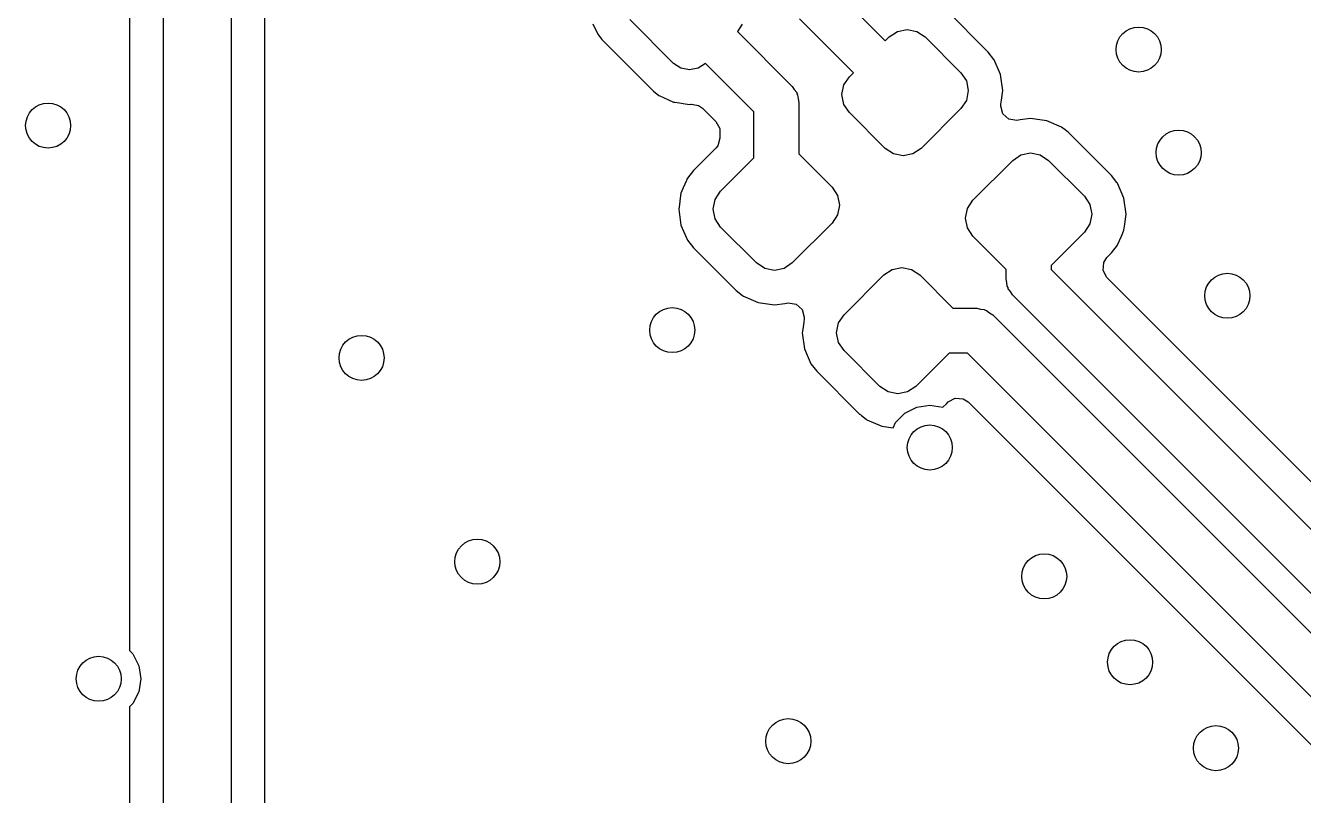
# Model space of a CAD drawing. Extents: x 4.14 to 8.85, y -5.31 to -1.77.
# Drawn here: x 4.824 to 5.2706, y -3.5465 to -3.2776 of the extents above; entities that cross this region are included whole.
import ezdxf

# ---------------------------------------------------------------- set-up
doc = ezdxf.new("R2010")
doc.units = 0
doc.header["$MEASUREMENT"] = 0
doc.layers.add('BLACK', color=7, linetype='CONTINUOUS')

msp = doc.modelspace()

# ---------------------------------------------------------------- linework, layer by layer
at = {"layer": 'BLACK', "linetype": 'CONTINUOUS'}
for p, q in [((4.89581, -3.16), (4.89581, -4.24502)), ((4.87219, -4.24219), (4.87219, -3.16489)), ((4.90764, -4.24107), (4.90764, -3.16188)), ((4.86036, -3.17185), (4.86036, -3.49594)), ((5.10791, -3.26644), (5.12443, -3.28296)), ((5.16038, -3.28687), (5.14557, -3.27207)), ((5.02229, -3.27697), (5.02383, -3.28035)), ((5.05049, -3.29082), (5.03518, -3.27551)), ((5.07447, -3.27713), (5.07276, -3.27969)), ((5.11329, -3.2941), (5.09446, -3.27526)), ((5.02383, -3.28035), (5.02397, -3.28067)), ((5.02397, -3.28067), (5.02539, -3.28244)), ((5.07276, -3.27969), (5.07276, -3.27969)), ((5.07276, -3.27969), (5.09196, -3.29889)), ((5.12443, -3.28296), (5.12582, -3.28157)), ((5.12582, -3.28157), (5.12869, -3.27965)), ((5.12869, -3.27965), (5.13208, -3.27897)), ((5.13208, -3.27897), (5.13547, -3.27965)), ((5.13547, -3.27965), (5.13835, -3.28157)), ((5.13835, -3.28157), (5.15087, -3.2941)), ((5.02539, -3.28244), (5.02549, -3.28256)), ((5.02549, -3.28256), (5.04344, -3.30051)), ((5.16238, -3.28943), (5.16038, -3.28687)), ((5.05304, -3.29253), (5.05049, -3.29082)), ((5.06162, -3.29082), (5.05907, -3.29253)), ((5.07851, -3.30771), (5.06162, -3.29082)), ((5.16247, -3.28954), (5.16238, -3.28943)), ((5.16472, -3.29474), (5.16247, -3.28954)), ((5.05605, -3.29313), (5.05304, -3.29253)), ((5.05907, -3.29253), (5.05605, -3.29313)), ((5.10998, -3.29836), (5.1119, -3.29549)), ((5.1119, -3.29549), (5.11329, -3.2941)), ((5.15087, -3.2941), (5.15279, -3.29697)), ((5.16549, -3.30036), (5.16472, -3.29474)), ((5.09196, -3.29889), (5.09266, -3.30001)), ((5.09266, -3.30001), (5.09348, -3.30104)), ((5.1093, -3.30175), (5.10998, -3.29836)), ((5.15279, -3.29697), (5.15347, -3.30036)), ((5.04344, -3.30051), (5.04533, -3.30203)), ((5.04533, -3.30203), (5.04566, -3.30218)), ((5.04566, -3.30218), (5.04566, -3.30218)), ((5.04566, -3.30218), (5.04865, -3.30354)), ((5.04865, -3.30354), (5.05047, -3.30436)), ((5.05047, -3.30436), (5.05082, -3.30441)), ((5.05082, -3.30441), (5.05082, -3.30441)), ((5.05082, -3.30441), (5.05088, -3.30442)), ((5.05088, -3.30442), (5.05088, -3.30442)), ((5.05088, -3.30442), (5.05251, -3.30466)), ((5.05251, -3.30466), (5.05328, -3.30477)), ((5.09348, -3.30104), (5.09358, -3.30148)), ((5.09358, -3.30148), (5.09382, -3.30186)), ((5.09382, -3.30186), (5.09397, -3.30317)), ((5.09397, -3.30317), (5.09426, -3.30445)), ((5.09426, -3.30445), (5.09426, -3.32248)), ((5.10998, -3.30514), (5.1093, -3.30175)), ((5.15279, -3.30375), (5.15087, -3.30662)), ((5.15347, -3.30036), (5.15279, -3.30375)), ((5.16484, -3.30513), (5.16504, -3.30369)), ((5.16504, -3.30369), (5.16549, -3.30036)), ((5.05328, -3.30477), (5.05385, -3.30485)), ((5.05385, -3.30485), (5.05605, -3.30516)), ((5.05605, -3.30516), (5.05647, -3.3051)), ((5.05647, -3.3051), (5.05674, -3.3051)), ((5.05674, -3.3051), (5.05727, -3.30525)), ((5.05727, -3.30525), (5.05914, -3.30552)), ((5.05914, -3.30552), (5.06059, -3.30652)), ((5.06059, -3.30652), (5.06523, -3.31116)), ((5.07851, -3.32388), (5.07851, -3.30771)), ((5.1119, -3.30802), (5.10998, -3.30514)), ((5.12443, -3.32054), (5.1119, -3.30802)), ((5.15087, -3.30662), (5.13695, -3.32054)), ((5.16479, -3.30581), (5.16483, -3.30517)), ((5.16556, -3.3085), (5.16479, -3.30581)), ((5.16483, -3.30517), (5.16484, -3.30513)), ((5.16766, -3.31034), (5.16556, -3.3085)), ((5.06523, -3.31116), (5.06657, -3.31361)), ((5.06657, -3.31361), (5.06668, -3.31467)), ((5.17042, -3.31076), (5.16766, -3.31034)), ((5.1716, -3.3106), (5.17042, -3.31076)), ((5.17523, -3.3101), (5.1716, -3.3106)), ((5.1716, -3.3106), (5.1716, -3.3106)), ((5.18085, -3.31087), (5.17523, -3.3101)), ((5.18605, -3.31312), (5.18085, -3.31087)), ((5.18652, -3.31349), (5.18605, -3.31312)), ((5.18728, -3.31409), (5.18652, -3.31349)), ((5.06668, -3.31692), (5.06589, -3.3196)), ((5.06668, -3.31467), (5.06668, -3.31692)), ((5.18847, -3.31501), (5.18728, -3.31409)), ((5.18861, -3.31513), (5.18847, -3.31501)), ((5.18872, -3.31522), (5.18861, -3.31513)), ((5.18861, -3.31513), (5.18861, -3.31513)), ((5.19991, -3.3264), (5.18872, -3.31522)), ((5.06308, -3.32258), (5.0574, -3.32826)), ((5.06523, -3.32043), (5.06308, -3.32258)), ((5.06589, -3.3196), (5.06523, -3.32043)), ((5.09426, -3.32248), (5.10587, -3.3341)), ((5.1273, -3.32246), (5.12443, -3.32054)), ((5.13069, -3.32314), (5.1273, -3.32246)), ((5.13408, -3.32246), (5.13069, -3.32314)), ((5.13695, -3.32054), (5.13408, -3.32246)), ((5.17184, -3.3228), (5.17523, -3.32212)), ((5.17523, -3.32212), (5.17862, -3.3228)), ((5.0669, -3.33549), (5.07851, -3.32388)), ((5.15505, -3.33864), (5.16897, -3.32472)), ((5.16897, -3.32472), (5.17184, -3.3228)), ((5.17862, -3.3228), (5.1815, -3.32472)), ((5.1815, -3.32472), (5.19402, -3.33725)), ((5.20353, -3.33002), (5.19991, -3.3264)), ((5.05504, -3.33152), (5.05487, -3.33192)), ((5.05515, -3.33128), (5.05504, -3.33152)), ((5.0553, -3.33093), (5.05515, -3.33128)), ((5.05515, -3.33128), (5.05515, -3.33128)), ((5.0574, -3.32826), (5.0553, -3.33093)), ((5.20539, -3.3324), (5.20353, -3.33002)), ((5.05337, -3.3354), (5.05305, -3.33614)), ((5.05487, -3.33192), (5.05337, -3.3354)), ((5.06498, -3.33836), (5.0669, -3.33549)), ((5.10587, -3.3341), (5.10779, -3.33697)), ((5.20562, -3.33269), (5.20539, -3.3324)), ((5.20787, -3.33789), (5.20562, -3.33269)), ((5.05251, -3.34009), (5.05228, -3.34175)), ((5.0528, -3.33792), (5.05251, -3.34009)), ((5.05305, -3.33614), (5.0528, -3.33792)), ((5.0643, -3.34175), (5.06498, -3.33836)), ((5.10779, -3.33697), (5.10847, -3.34036)), ((5.10847, -3.34036), (5.10779, -3.34375)), ((5.15313, -3.34151), (5.15505, -3.33864)), ((5.19402, -3.33725), (5.19594, -3.34012)), ((5.19594, -3.34012), (5.19662, -3.34351)), ((5.20864, -3.34351), (5.20787, -3.33789)), ((5.05228, -3.34175), (5.05305, -3.34737)), ((5.06498, -3.34514), (5.0643, -3.34175)), ((5.10779, -3.34375), (5.10587, -3.34662)), ((5.15245, -3.3449), (5.15313, -3.34151)), ((5.15313, -3.34829), (5.15245, -3.3449)), ((5.19662, -3.34351), (5.19594, -3.3469)), ((5.20816, -3.34701), (5.20864, -3.34351)), ((5.05305, -3.34737), (5.0553, -3.35257)), ((5.0669, -3.34802), (5.06498, -3.34514)), ((5.07943, -3.36054), (5.0669, -3.34802)), ((5.10587, -3.34662), (5.09195, -3.36054)), ((5.15505, -3.35117), (5.15313, -3.34829)), ((5.19594, -3.3469), (5.19402, -3.34977)), ((5.20749, -3.35001), (5.20787, -3.34913)), ((5.20787, -3.34913), (5.20816, -3.34701)), ((5.0553, -3.35257), (5.0574, -3.35524)), ((5.16666, -3.36278), (5.15505, -3.35117)), ((5.19402, -3.34977), (5.18241, -3.36139)), ((5.20577, -3.35398), (5.20699, -3.35117)), ((5.20699, -3.35117), (5.20749, -3.35001)), ((5.0574, -3.35524), (5.0722, -3.37005)), ((5.20192, -3.35861), (5.20298, -3.35755)), ((5.20298, -3.35755), (5.2034, -3.35713)), ((5.2034, -3.35713), (5.20353, -3.357)), ((5.20353, -3.357), (5.20562, -3.35433)), ((5.20562, -3.35433), (5.20577, -3.35398)), ((5.0823, -3.36246), (5.07943, -3.36054)), ((5.08569, -3.36314), (5.0823, -3.36246)), ((5.08908, -3.36246), (5.08569, -3.36314)), ((5.09195, -3.36054), (5.08908, -3.36246)), ((5.12397, -3.36472), (5.12684, -3.3628)), ((5.12684, -3.3628), (5.13023, -3.36212)), ((5.13023, -3.36212), (5.13362, -3.3628)), ((5.13362, -3.3628), (5.1365, -3.36472)), ((5.16666, -3.36611), (5.16666, -3.36278)), ((5.18241, -3.36139), (5.18241, -3.36285)), ((5.20058, -3.36317), (5.20078, -3.36038)), ((5.20078, -3.36038), (5.20192, -3.35861)), ((5.11005, -3.37864), (5.12397, -3.36472)), ((5.1365, -3.36472), (5.14811, -3.37633)), ((5.16695, -3.36739), (5.16666, -3.36611)), ((5.18241, -3.36285), (5.48237, -3.66281)), ((5.20192, -3.36563), (5.20058, -3.36317)), ((5.30039, -3.46409), (5.20192, -3.36563)), ((5.0722, -3.37005), (5.07231, -3.37014)), ((5.07231, -3.37014), (5.07231, -3.37014)), ((5.07231, -3.37014), (5.07234, -3.37015)), ((5.07234, -3.37015), (5.07234, -3.37015)), ((5.07234, -3.37015), (5.07281, -3.37053)), ((5.07281, -3.37053), (5.07294, -3.37063)), ((5.07294, -3.37063), (5.07458, -3.37191)), ((5.1671, -3.3687), (5.16695, -3.36739)), ((5.16734, -3.36908), (5.1671, -3.3687)), ((5.16744, -3.36953), (5.16734, -3.36908)), ((5.16826, -3.37055), (5.16744, -3.36953)), ((5.16896, -3.37167), (5.16826, -3.37055)), ((5.46892, -3.67163), (5.16896, -3.37167)), ((5.07458, -3.37191), (5.07458, -3.37191)), ((5.07458, -3.37191), (5.07487, -3.37214)), ((5.07487, -3.37214), (5.08007, -3.37439)), ((5.08007, -3.37439), (5.08569, -3.37516)), ((5.08569, -3.37516), (5.08932, -3.37467)), ((5.08932, -3.37467), (5.0905, -3.3745)), ((5.08932, -3.37467), (5.08932, -3.37467)), ((5.0905, -3.3745), (5.09326, -3.37492)), ((5.09326, -3.37492), (5.09536, -3.37676)), ((5.09536, -3.37676), (5.09613, -3.37945)), ((5.09609, -3.38009), (5.09593, -3.38127)), ((5.09613, -3.37945), (5.09609, -3.38009)), ((5.10813, -3.38151), (5.11005, -3.37864)), ((5.14811, -3.37633), (5.15645, -3.37633)), ((5.15645, -3.37633), (5.15774, -3.37663)), ((5.15774, -3.37663), (5.15904, -3.37677)), ((5.15904, -3.37677), (5.15943, -3.37702)), ((5.15943, -3.37702), (5.15987, -3.37712)), ((5.15987, -3.37712), (5.1609, -3.37794)), ((5.1609, -3.37794), (5.16201, -3.37864)), ((5.16201, -3.37864), (5.32629, -3.54292)), ((5.09549, -3.38448), (5.09543, -3.3849)), ((5.09543, -3.3849), (5.0962, -3.39052)), ((5.09593, -3.38127), (5.09549, -3.38448)), ((5.09593, -3.38127), (5.09593, -3.38127)), ((5.10745, -3.3849), (5.10813, -3.38151)), ((5.10813, -3.38829), (5.10745, -3.3849)), ((5.11005, -3.39117), (5.10813, -3.38829)), ((5.0962, -3.39052), (5.09845, -3.39572)), ((5.12258, -3.40369), (5.11005, -3.39117)), ((5.14672, -3.39208), (5.1351, -3.40369)), ((5.15318, -3.39208), (5.14672, -3.39208)), ((5.31235, -3.55125), (5.15318, -3.39208)), ((5.09845, -3.39572), (5.10055, -3.39839)), ((5.10055, -3.39839), (5.11535, -3.4132)), ((5.12545, -3.40561), (5.12258, -3.40369)), ((5.12884, -3.40629), (5.12545, -3.40561)), ((5.13223, -3.40561), (5.12884, -3.40629)), ((5.1351, -3.40369), (5.13223, -3.40561)), ((5.13132, -3.41306), (5.13544, -3.41096)), ((5.13544, -3.41096), (5.14, -3.41024)), ((5.14, -3.41024), (5.14456, -3.41096)), ((5.14456, -3.41096), (5.14457, -3.41096)), ((5.14457, -3.41096), (5.1458, -3.40973)), ((5.1458, -3.40973), (5.14644, -3.40909)), ((5.1458, -3.40973), (5.1458, -3.40973)), ((5.14644, -3.40909), (5.14889, -3.40775)), ((5.14889, -3.40775), (5.15168, -3.40795)), ((5.15168, -3.40795), (5.15346, -3.40909)), ((5.15346, -3.40909), (5.29585, -3.55148)), ((5.11535, -3.4132), (5.11546, -3.41329)), ((5.11546, -3.41329), (5.11546, -3.41329)), ((5.11546, -3.41329), (5.11549, -3.4133)), ((5.11549, -3.4133), (5.11549, -3.4133)), ((5.11549, -3.4133), (5.11589, -3.41362)), ((5.11589, -3.41362), (5.11613, -3.41381)), ((5.11613, -3.41381), (5.11773, -3.41506)), ((5.11773, -3.41506), (5.11773, -3.41506)), ((5.11773, -3.41506), (5.11802, -3.41529)), ((5.11802, -3.41529), (5.12322, -3.41754)), ((5.12716, -3.41808), (5.12806, -3.41632)), ((5.12806, -3.41632), (5.13132, -3.41306)), ((5.12322, -3.41754), (5.12716, -3.41808)), ((4.86036, -3.49594), (4.86151, -3.4971)), ((4.86151, -3.4971), (4.86361, -3.50122)), ((4.86361, -3.50122), (4.86433, -3.50578)), ((4.86433, -3.50578), (4.86361, -3.51034)), ((4.86151, -3.51446), (4.86036, -3.51561)), ((4.86361, -3.51034), (4.86151, -3.51446)), ((4.86036, -3.51561), (4.86036, -4.23639))]:
    msp.add_line(p, q, dxfattribs=at)
at = {"layer": 'BLACK'}
for centre in [(5.213, -3.286), (4.83187, -3.31256), (5.227, -3.322), (5.244, -3.372), (5.05, -3.384), (4.94143, -3.3937), (5.14, -3.425), (4.98186, -3.46487), (5.18, -3.47), (5.21, -3.5), (4.84957, -3.50578), (5.09055, -3.52756), (5.24, -3.53)]:
    msp.add_circle(centre, 0.00787, dxfattribs=at)

doc.saveas('drawing.dxf')
